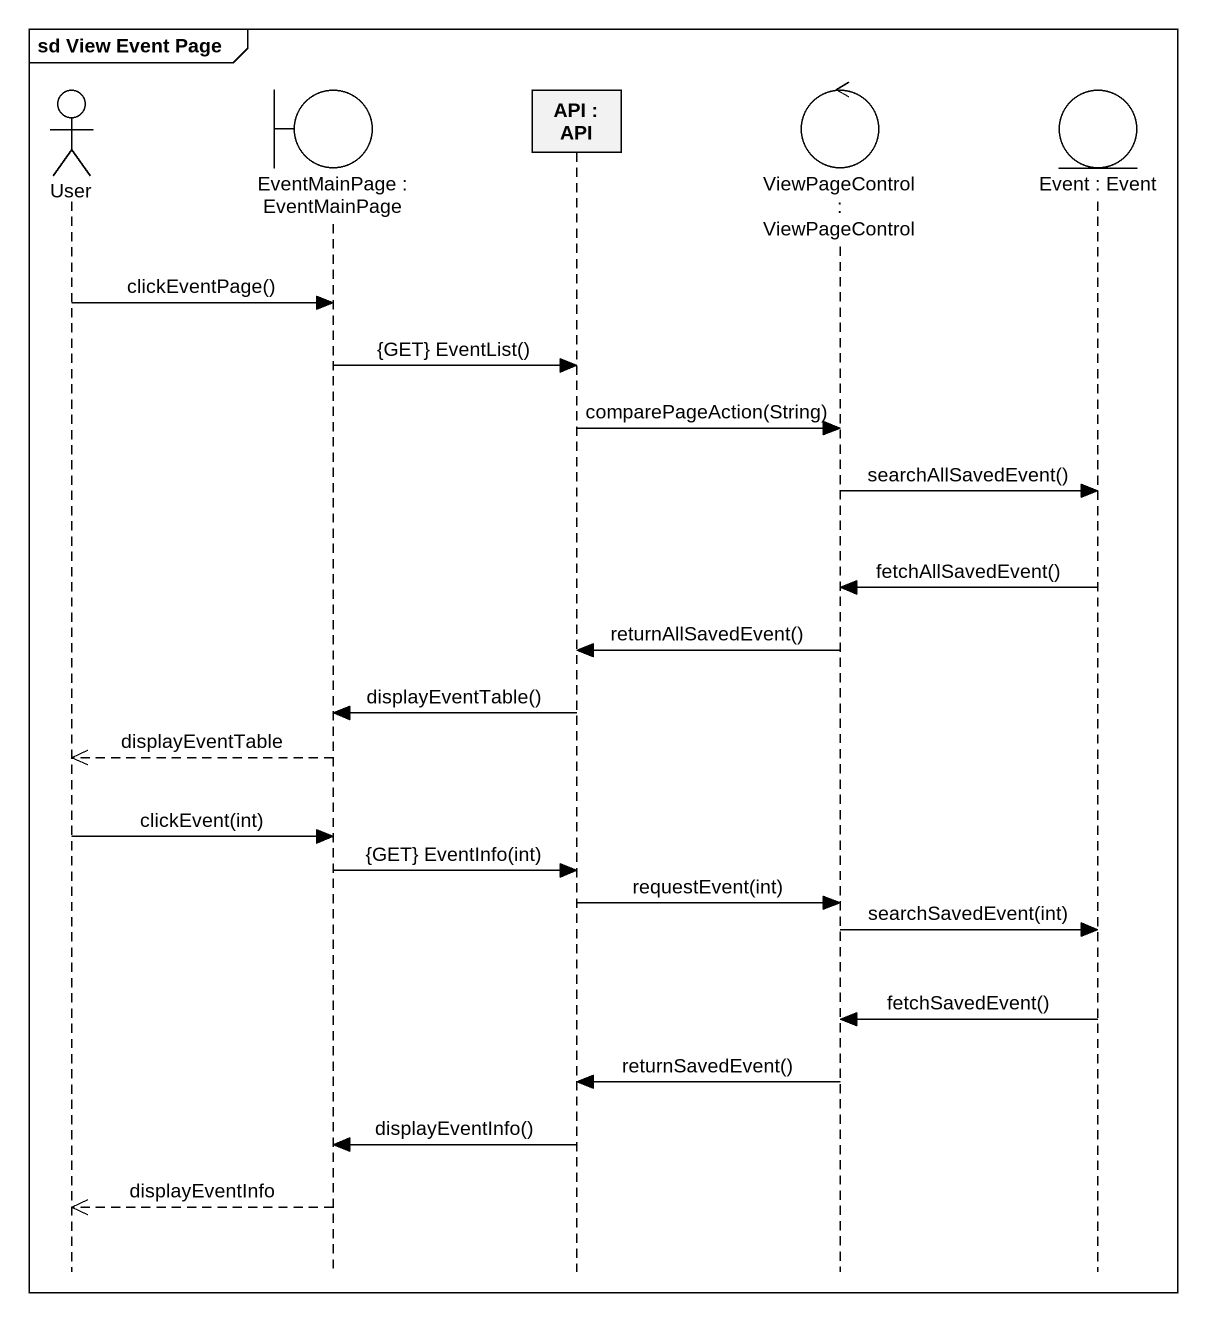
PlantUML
@startuml
mainframe sd View Event Page
hide footbox
actor User
boundary "EventMainPage : EventMainPage" as EventMainPage
participant "API : API" as API
control "ViewPageControl : ViewPageControl" as ViewPageControl
entity "Event : Event" as Event

User -> EventMainPage : clickEventPage()
EventMainPage -> API : {GET} EventList()
API -> ViewPageControl : comparePageAction(String)
ViewPageControl -> Event : searchAllSavedEvent()
Event -> ViewPageControl : fetchAllSavedEvent()
ViewPageControl -> API : returnAllSavedEvent()
API -> EventMainPage : displayEventTable()
EventMainPage -->> User : displayEventTable
User -> EventMainPage : clickEvent(int)
EventMainPage -> API : {GET} EventInfo(int)
API -> ViewPageControl : requestEvent(int)
ViewPageControl -> Event : searchSavedEvent(int)
Event -> ViewPageControl : fetchSavedEvent()
ViewPageControl -> API : returnSavedEvent()
API -> EventMainPage : displayEventInfo()
EventMainPage -->> User : displayEventInfo
@enduml
